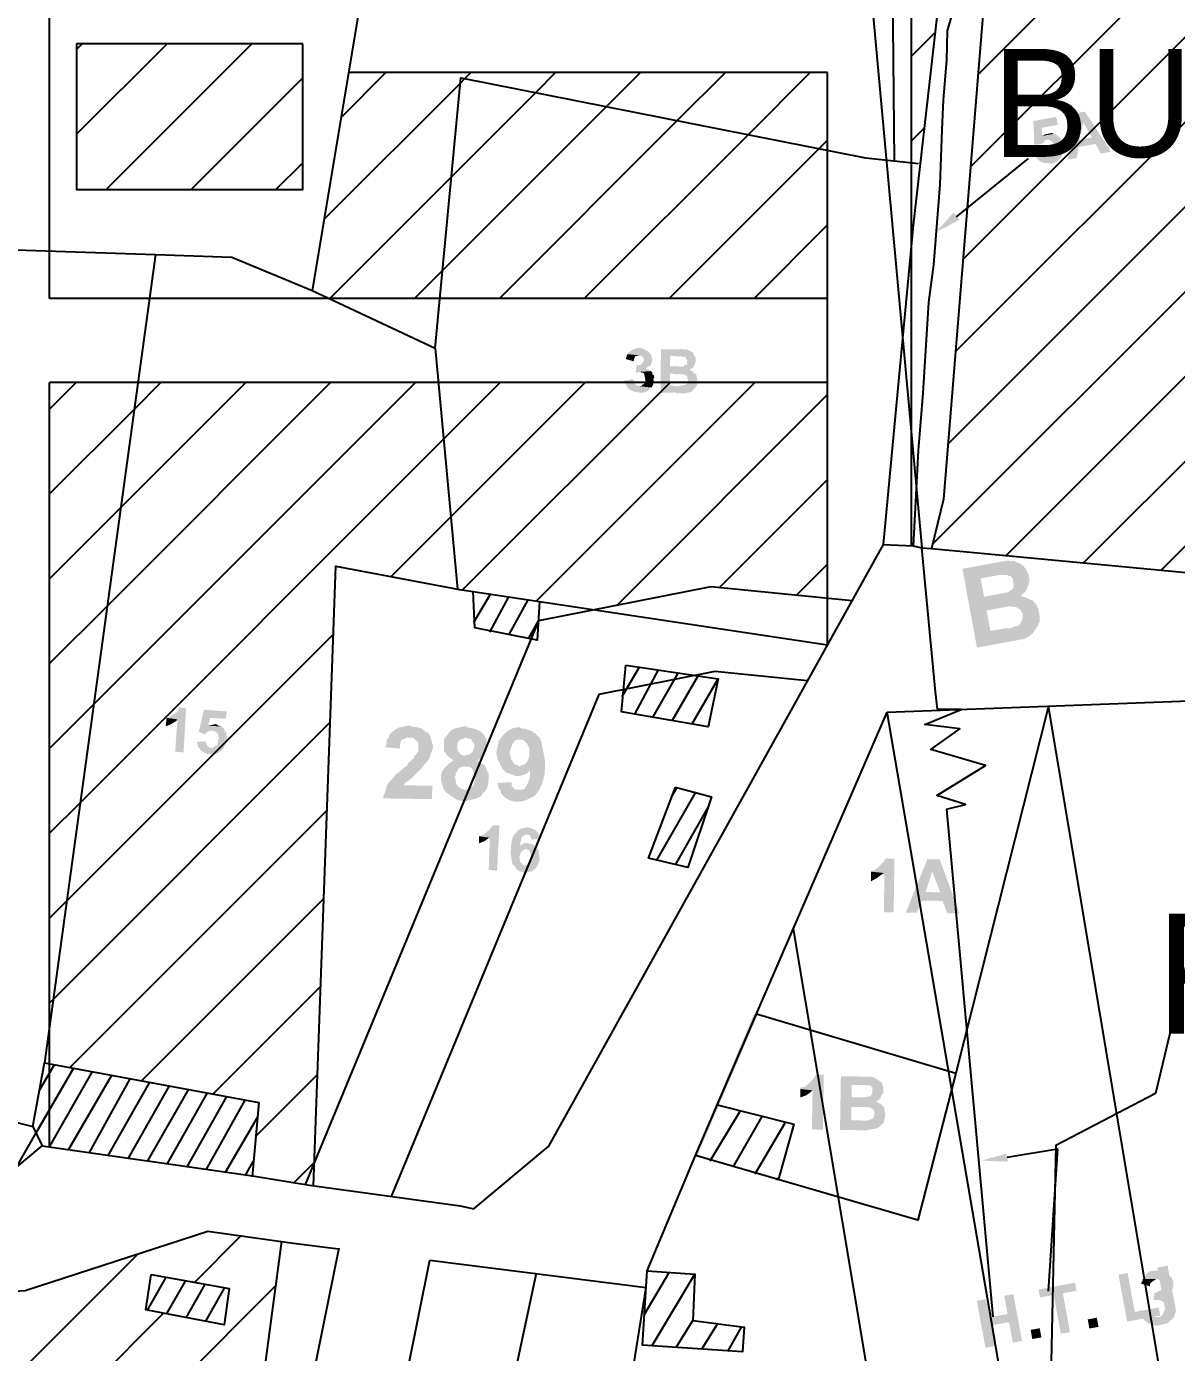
# Model space of a CAD drawing. Header units: metres. Extents: x 297 to 3998, y 336 to 1712.
# Drawn here: x 3337.9 to 3433.7, y 1241.3 to 1351.8 of the extents above; entities that cross this region are included whole.
import ezdxf

# ---------------------------------------------------------------- set-up
doc = ezdxf.new("R2010")
doc.units = ezdxf.units.M
doc.header["$MEASUREMENT"] = 0
doc.styles.get("Standard").update_dxf_attribs({"font": 'CENSCBK.TTF'})
pattern_1 = [(45, (-2513.5867, 677.9554), (-3.535534, 3.535534), [])]

msp = doc.modelspace()

# ---------------------------------------------------------------- hatches: boundary and pattern name
h = msp.add_hatch()
h.set_pattern_fill('ANSI31', color=2, scale=40, style=0)
h.set_pattern_definition(pattern_1)
h.paths.add_polyline_path([(3420.44, 1374.982), (3414.604, 1374.982), (3411.621, 1371.971), (3411.621, 1340.466), (3412.361, 1340.385), (3414.05, 1355.327)])
h = msp.add_hatch()
h.set_pattern_fill('ANSI31', color=2, scale=40, style=0)
h.set_pattern_definition(pattern_1)
h.paths.add_polyline_path([(3446.31, 1340.462), (3446.31, 1304.52), (3462.976, 1298.77), (3494.816, 1296.658), (3540.286, 1294.141), (3532.174, 1338.092), (3527.221, 1338.092), (3527.221, 1364.929), (3525.366, 1374.982), (3423.747, 1374.982), (3418.168, 1360.307), (3414.289, 1312.44), (3413.277, 1308.316), (3439.31, 1305.853), (3439.31, 1340.462)])
h = msp.add_hatch()
h.set_pattern_fill('ANSI31', color=2, scale=40, style=0)
h.set_pattern_definition([(45, (-2513.5867, 642.026), (-3.535534, 3.535534), [])])
h.paths.add_polyline_path([(3342.033, 1350.371), (3342.033, 1338.23), (3360.881, 1338.23), (3360.881, 1350.371)])
h = msp.add_hatch()
h.set_pattern_fill('ANSI31', color=2, scale=40, style=0)
h.set_pattern_definition(pattern_1)
h.paths.add_polyline_path([(3364.701, 1347.979), (3361.671, 1329.815), (3363.082, 1329.153), (3372.303, 1329.153), (3374.055, 1347.552), (3404.621, 1341.494), (3404.621, 1347.979)])
h = msp.add_hatch()
h.set_pattern_fill('ANSI31', color=2, scale=40, style=0)
h.set_pattern_definition(pattern_1)
h.paths.add_polyline_path([(3374.055, 1347.552), (3372.303, 1329.153), (3404.621, 1329.153), (3404.621, 1341.494)], flags=17)
at = {"linetype": 'Continuous'}
for points in [[(3423.678, 1344.293), (3421.774, 1343.942), (3421.839, 1341.985), (3422.428, 1341.995), (3422.506, 1342.108), (3422.601, 1342.125), (3422.679, 1342.238), (3422.756, 1342.351), (3422.852, 1342.368), (3423.899, 1342.561), (3423.881, 1342.656), (3423.656, 1342.812), (3423.543, 1342.889), (3422.496, 1342.696), (3422.468, 1343.38), (3423.801, 1343.626)], [(3426.059, 1344.731), (3425.392, 1344.608), (3424.631, 1340.727), (3425.392, 1340.868), (3425.52, 1341.777), (3426.948, 1342.04), (3425.605, 1342.383), (3425.931, 1343.822)], [(3426.059, 1344.731), (3425.931, 1343.822), (3426.652, 1342.576), (3425.605, 1342.383), (3426.948, 1342.04), (3427.392, 1341.236), (3428.248, 1341.394)], [(3422.954, 1342.879), (3422.764, 1342.844), (3422.496, 1342.696), (3423.543, 1342.889), (3423.448, 1342.872), (3423.335, 1342.95), (3423.24, 1342.932), (3423.145, 1342.914), (3423.05, 1342.897)], [(3423.899, 1342.561), (3422.852, 1342.368), (3423.042, 1342.403), (3423.155, 1342.326), (3423.268, 1342.248), (3423.363, 1342.266), (3423.38, 1342.17), (3423.398, 1342.075), (3423.511, 1341.998), (3423.563, 1341.712), (3423.521, 1341.409), (3423.538, 1341.314), (3423.461, 1341.201), (3423.383, 1341.088), (3423.4, 1340.993), (3423.21, 1340.958), (3423.115, 1340.94), (3424.162, 1341.133), (3424.24, 1341.246), (3424.282, 1341.549), (3424.23, 1341.835), (3424.159, 1342.216), (3424.012, 1342.484), (3423.994, 1342.579)], [(3422.533, 1341.424), (3421.885, 1341.206), (3421.902, 1341.11), (3422.05, 1340.842), (3422.293, 1340.592), (3422.614, 1340.454), (3423.012, 1340.429), (3423.315, 1340.386), (3423.679, 1340.552), (3423.929, 1340.795), (3424.18, 1341.038), (3424.162, 1341.133), (3423.115, 1340.94), (3422.681, 1341.156), (3422.569, 1341.233)], [(3415.611, 1335.718), (3413.639, 1334.666), (3415.108, 1336.315)], [(3388.941, 1324.996), (3388.923, 1325.091), (3388.37, 1324.891), (3388.197, 1324.761), (3388.024, 1324.63), (3387.946, 1324.518), (3388.951, 1324.407), (3389.159, 1324.347), (3389.307, 1324.079), (3389.324, 1323.984), (3389.247, 1323.871), (3389.169, 1323.758), (3389.091, 1323.646), (3388.996, 1323.628), (3388.806, 1323.593), (3388.71, 1323.576), (3388.625, 1322.969), (3389.006, 1323.039), (3389.881, 1323.102), (3389.655, 1323.257), (3389.56, 1323.24), (3389.447, 1323.317), (3389.62, 1323.448), (3389.888, 1323.596), (3389.948, 1323.804), (3390.008, 1324.012), (3389.973, 1324.202), (3389.956, 1324.297), (3389.938, 1324.392), (3389.678, 1324.738), (3389.244, 1324.954), (3389.131, 1325.031), (3389.036, 1325.014)], [(3387.946, 1324.518), (3387.869, 1324.405), (3387.886, 1324.31), (3387.808, 1324.197), (3387.826, 1324.102), (3388.45, 1323.921), (3388.51, 1324.129), (3388.492, 1324.224), (3388.588, 1324.242), (3388.57, 1324.337), (3388.665, 1324.355), (3388.761, 1324.372), (3388.951, 1324.407)], [(3392.301, 1324.926), (3390.725, 1324.931), (3390.707, 1321.286), (3391.98, 1321.323), (3392.093, 1321.246), (3392.188, 1321.263), (3392.283, 1321.281), (3392.587, 1321.238), (3392.682, 1321.256), (3392.777, 1321.273), (3392.872, 1321.291), (3393.253, 1321.361), (3393.504, 1321.604), (3393.659, 1321.829), (3391.477, 1321.92), (3391.492, 1322.907), (3392.098, 1322.822), (3393.674, 1322.817), (3393.561, 1322.894), (3393.448, 1322.972), (3393.318, 1323.145), (3393.223, 1323.127), (3393.11, 1323.205), (3393.283, 1323.335), (3393.378, 1323.353), (3393.456, 1323.466), (3391.482, 1323.495), (3391.514, 1324.387), (3391.912, 1324.362), (3393.601, 1324.28), (3393.584, 1324.375), (3393.488, 1324.357), (3393.453, 1324.548), (3393.436, 1324.643), (3393.115, 1324.781), (3393.002, 1324.859), (3392.89, 1324.936), (3392.794, 1324.919), (3392.699, 1324.901), (3392.604, 1324.884), (3392.491, 1324.961), (3392.396, 1324.944)], [(3393.601, 1324.28), (3391.912, 1324.362), (3392.12, 1324.302), (3392.216, 1324.32), (3392.406, 1324.355), (3392.519, 1324.277), (3392.614, 1324.295), (3392.709, 1324.312), (3392.822, 1324.235), (3392.839, 1324.139), (3392.857, 1324.044), (3392.952, 1324.062), (3392.892, 1323.854), (3392.91, 1323.759), (3392.927, 1323.663), (3392.832, 1323.646), (3392.737, 1323.628), (3392.659, 1323.516), (3392.469, 1323.48), (3392.373, 1323.463), (3392.278, 1323.445), (3392.166, 1323.523), (3391.975, 1323.488), (3391.482, 1323.495), (3393.456, 1323.466), (3393.594, 1323.786), (3393.636, 1324.089), (3393.619, 1324.185)], [(3389.881, 1323.102), (3389.006, 1323.039), (3389.119, 1322.962), (3389.214, 1322.979), (3389.327, 1322.902), (3389.362, 1322.711), (3389.38, 1322.616), (3389.397, 1322.521), (3389.432, 1322.33), (3389.45, 1322.235), (3389.294, 1322.01), (3389.199, 1321.992), (3389.121, 1321.879), (3388.931, 1321.844), (3389.936, 1321.734), (3390.013, 1321.847), (3390.091, 1321.96), (3390.074, 1322.055), (3390.151, 1322.167), (3390.134, 1322.263), (3390.116, 1322.358), (3390.099, 1322.453), (3390.176, 1322.566), (3390.141, 1322.756), (3390.028, 1322.834), (3390.011, 1322.929), (3389.993, 1323.024)], [(3393.674, 1322.817), (3392.098, 1322.822), (3392.193, 1322.839), (3392.288, 1322.857), (3392.592, 1322.814), (3392.687, 1322.832), (3392.912, 1322.676), (3392.947, 1322.486), (3392.982, 1322.295), (3392.922, 1322.087), (3392.749, 1321.957), (3392.273, 1321.869), (3392.083, 1321.834), (3391.477, 1321.92), (3393.659, 1321.829), (3393.737, 1321.942), (3393.719, 1322.037), (3393.814, 1322.055), (3393.797, 1322.15), (3393.779, 1322.245), (3393.744, 1322.436), (3393.727, 1322.531), (3393.709, 1322.626)], [(3388.427, 1322.441), (3387.666, 1322.3), (3387.831, 1321.937), (3387.979, 1321.669), (3388.204, 1321.513), (3388.525, 1321.376), (3388.828, 1321.333), (3389.132, 1321.291), (3389.417, 1321.343), (3389.685, 1321.491), (3389.763, 1321.604), (3389.841, 1321.716), (3389.936, 1321.734), (3388.931, 1321.844), (3388.723, 1321.904), (3388.61, 1321.982), (3388.48, 1322.155), (3388.445, 1322.345)], [(3418.519, 1307.116), (3415.853, 1306.625), (3417.064, 1300.056), (3419.349, 1300.477), (3419.729, 1300.547), (3420.205, 1300.634), (3420.586, 1300.705), (3420.967, 1300.775), (3421.33, 1300.94), (3421.676, 1301.201), (3421.909, 1301.539), (3422.142, 1301.877), (3422.202, 1302.085), (3418.186, 1301.444), (3417.87, 1303.157), (3418.918, 1303.35), (3421.774, 1303.877), (3421.756, 1303.972), (3421.548, 1304.032), (3421.115, 1304.247), (3420.907, 1304.308), (3420.699, 1304.368), (3420.872, 1304.498), (3420.949, 1304.611), (3421.122, 1304.741), (3421.2, 1304.854), (3417.66, 1304.3), (3417.379, 1305.823), (3418.141, 1305.964), (3421.17, 1306.62), (3421.057, 1306.698), (3420.927, 1306.871), (3420.701, 1307.026), (3420.588, 1307.104), (3420.381, 1307.164), (3420.268, 1307.241), (3420.06, 1307.302), (3419.869, 1307.266), (3419.661, 1307.327), (3419.471, 1307.291), (3419.376, 1307.274), (3418.709, 1307.151)], [(3421.17, 1306.62), (3418.141, 1305.964), (3418.522, 1306.034), (3418.712, 1306.069), (3418.998, 1306.121), (3419.491, 1306.114), (3419.699, 1306.054), (3419.907, 1305.994), (3420.037, 1305.821), (3420.09, 1305.535), (3420.125, 1305.345), (3420.082, 1305.042), (3420.005, 1304.929), (3419.659, 1304.668), (3419.183, 1304.581), (3418.802, 1304.51), (3417.66, 1304.3), (3421.2, 1304.854), (3421.26, 1305.062), (3421.398, 1305.382), (3421.44, 1305.686), (3421.388, 1305.971), (3421.335, 1306.257), (3421.205, 1306.43)], [(3421.774, 1303.877), (3418.918, 1303.35), (3419.108, 1303.385), (3419.489, 1303.456), (3419.774, 1303.508), (3420.078, 1303.466), (3420.381, 1303.423), (3420.719, 1303.19), (3420.884, 1302.827), (3420.859, 1302.428), (3420.644, 1301.995), (3420.471, 1301.865), (3420.185, 1301.812), (3419.822, 1301.647), (3419.424, 1301.672), (3418.186, 1301.444), (3422.202, 1302.085), (3422.28, 1302.198), (3422.305, 1302.596), (3422.235, 1302.977), (3422.182, 1303.263), (3422.017, 1303.626), (3421.886, 1303.799)], [(3349.529, 1294.207), (3349.461, 1293.505), (3349.556, 1293.523), (3349.92, 1293.688), (3350.361, 1293.966), (3350.438, 1294.079)], [(3351.155, 1294.999), (3350.549, 1295.084), (3350.566, 1294.989), (3350.428, 1294.668), (3350.238, 1294.633), (3350.255, 1294.538), (3350.16, 1294.52), (3349.892, 1294.372), (3349.719, 1294.242), (3349.624, 1294.224), (3349.529, 1294.207), (3350.438, 1294.079), (3350.246, 1291.386), (3350.947, 1291.318)], [(3354.55, 1294.738), (3352.653, 1294.881), (3352.207, 1293.027), (3352.736, 1292.829), (3352.814, 1292.942), (3352.986, 1293.072), (3353.082, 1293.09), (3353.367, 1293.142), (3354.354, 1293.127), (3354.337, 1293.222), (3354.319, 1293.318), (3354.207, 1293.395), (3354.094, 1293.473), (3352.994, 1293.566), (3353.174, 1294.189), (3354.465, 1294.132)], [(3353.47, 1293.653), (3353.089, 1293.583), (3352.994, 1293.566), (3354.094, 1293.473), (3353.886, 1293.533), (3353.773, 1293.611), (3353.66, 1293.688)], [(3354.354, 1293.127), (3353.367, 1293.142), (3353.48, 1293.065), (3353.575, 1293.082), (3353.688, 1293.004), (3353.706, 1292.909), (3353.801, 1292.927), (3353.818, 1292.832), (3353.836, 1292.736), (3353.871, 1292.546), (3353.888, 1292.451), (3353.811, 1292.338), (3353.786, 1291.94), (3353.423, 1291.774), (3353.345, 1291.661), (3353.232, 1291.739), (3354.332, 1291.647), (3354.314, 1291.742), (3354.452, 1292.062), (3354.608, 1292.288), (3354.555, 1292.574), (3354.485, 1292.954), (3354.467, 1293.05)], [(3369.821, 1293.561), (3369.719, 1293.563), (3369.209, 1293.469), (3368.801, 1293.374), (3368.389, 1293.076), (3368.079, 1292.776), (3368.076, 1292.572), (3369.805, 1292.544), (3369.906, 1292.542), (3370.11, 1292.539), (3370.31, 1292.332), (3370.51, 1292.125), (3370.507, 1291.922), (3370.502, 1291.617), (3370.5, 1291.515), (3370.498, 1291.414), (3370.29, 1291.112), (3370.186, 1291.012), (3370.185, 1290.91), (3369.978, 1290.71), (3369.771, 1290.51), (3369.668, 1290.41), (3369.563, 1290.208), (3369.255, 1290.01), (3368.944, 1289.71), (3368.636, 1289.511), (3368.428, 1289.209), (3368.118, 1288.909), (3367.909, 1288.607), (3367.801, 1288.202), (3367.694, 1287.899), (3367.589, 1287.697), (3367.586, 1287.494), (3371.654, 1287.427), (3371.672, 1288.546), (3369.333, 1288.584), (3369.335, 1288.686), (3369.541, 1288.886), (3369.85, 1289.084), (3370.057, 1289.284), (3370.263, 1289.485), (3370.573, 1289.785), (3370.78, 1289.985), (3370.988, 1290.287), (3371.195, 1290.487), (3371.404, 1290.788), (3371.51, 1291.092), (3371.617, 1291.395), (3371.724, 1291.699), (3371.727, 1291.902), (3371.63, 1292.209), (3371.535, 1292.617), (3371.337, 1292.926), (3371.237, 1293.029), (3371.135, 1293.031), (3370.733, 1293.343), (3370.226, 1293.453), (3370.023, 1293.456)], [(3374.5, 1293.485), (3374.296, 1293.488), (3373.888, 1293.393), (3373.479, 1293.298), (3373.171, 1293.099), (3372.859, 1292.698), (3372.756, 1292.597), (3374.485, 1292.569), (3374.686, 1292.464), (3374.89, 1292.461), (3374.988, 1292.256), (3375.088, 1292.152), (3375.187, 1291.947), (3375.183, 1291.744), (3375.078, 1291.542), (3375.077, 1291.441), (3374.973, 1291.34), (3374.87, 1291.24), (3374.766, 1291.14), (3374.563, 1291.144), (3374.46, 1291.044), (3372.934, 1291.069), (3373.034, 1290.965), (3373.134, 1290.862), (3373.336, 1290.757), (3373.436, 1290.653), (3373.024, 1290.355), (3372.714, 1290.055), (3372.506, 1289.753), (3372.397, 1289.348), (3372.392, 1289.043), (3372.489, 1288.736), (3372.584, 1288.328), (3372.783, 1288.019), (3373.084, 1287.811), (3373.386, 1287.602), (3373.688, 1287.394), (3374.093, 1287.286), (3374.5, 1287.279), (3374.908, 1287.374), (3375.317, 1287.469), (3375.727, 1287.666), (3375.83, 1287.766), (3375.832, 1287.868), (3376.039, 1288.068), (3376.142, 1288.168), (3374.413, 1288.196), (3374.11, 1288.303), (3373.908, 1288.408), (3373.708, 1288.614), (3373.611, 1288.921), (3373.614, 1289.125), (3373.514, 1289.228), (3373.619, 1289.43), (3373.623, 1289.633), (3373.726, 1289.733), (3373.831, 1289.935), (3373.935, 1290.035), (3374.14, 1290.133), (3374.241, 1290.132), (3374.445, 1290.128), (3376.074, 1290.203), (3375.974, 1290.307), (3375.772, 1290.412), (3375.672, 1290.515), (3375.57, 1290.517), (3375.368, 1290.622), (3375.573, 1290.72), (3375.884, 1291.02), (3376.195, 1291.422), (3376.202, 1291.829), (3376.21, 1292.338), (3376.013, 1292.748), (3375.713, 1293.058), (3375.31, 1293.268), (3374.803, 1293.378), (3374.701, 1293.38)], [(3378.974, 1293.412), (3378.669, 1293.416), (3378.363, 1293.32), (3377.952, 1293.123), (3377.539, 1292.723), (3377.227, 1292.321), (3377.117, 1291.814), (3377.007, 1291.307), (3377.101, 1290.797), (3377.297, 1290.387), (3377.396, 1290.182), (3378.921, 1290.157), (3378.821, 1290.26), (3378.618, 1290.264), (3378.418, 1290.47), (3378.319, 1290.675), (3378.219, 1290.779), (3378.223, 1290.982), (3378.124, 1291.187), (3378.128, 1291.391), (3378.234, 1291.694), (3378.341, 1291.998), (3378.549, 1292.299), (3378.754, 1292.398), (3378.958, 1292.394), (3380.688, 1292.468), (3380.588, 1292.571), (3380.288, 1292.881), (3379.987, 1293.09), (3379.683, 1293.196), (3379.38, 1293.303), (3379.176, 1293.306)], [(3352.746, 1292.24), (3352.062, 1292.213), (3352.132, 1291.832), (3352.393, 1291.486), (3352.618, 1291.331), (3352.939, 1291.193), (3353.337, 1291.168), (3353.718, 1291.238), (3353.986, 1291.386), (3354.237, 1291.629), (3354.332, 1291.647), (3353.232, 1291.739), (3353.137, 1291.722), (3352.911, 1291.877), (3352.894, 1291.972), (3352.876, 1292.067), (3352.764, 1292.145)], [(3368.076, 1292.572), (3367.869, 1292.372), (3367.866, 1292.169), (3367.862, 1291.965), (3367.757, 1291.763), (3368.976, 1291.642), (3368.979, 1291.845), (3368.983, 1292.049), (3369.089, 1292.352), (3369.294, 1292.451), (3369.601, 1292.547), (3369.805, 1292.544)], [(3372.756, 1292.597), (3372.651, 1292.396), (3372.649, 1292.294), (3372.646, 1292.091), (3372.642, 1291.887), (3372.639, 1291.684), (3372.636, 1291.48), (3372.736, 1291.377), (3372.834, 1291.172), (3372.934, 1291.069), (3374.46, 1291.044), (3374.358, 1291.045), (3374.055, 1291.152), (3373.854, 1291.359), (3373.756, 1291.564), (3373.759, 1291.767), (3373.764, 1292.072), (3373.869, 1292.274), (3373.973, 1292.374), (3374.279, 1292.471), (3374.485, 1292.569)], [(3380.688, 1292.468), (3378.958, 1292.394), (3379.161, 1292.391), (3379.363, 1292.286), (3379.563, 1292.079), (3379.661, 1291.874), (3379.76, 1291.669), (3379.757, 1291.466), (3379.753, 1291.262), (3379.748, 1290.957), (3379.642, 1290.654), (3379.433, 1290.352), (3379.126, 1290.255), (3378.921, 1290.157), (3377.396, 1290.182), (3377.496, 1290.079), (3377.494, 1289.977), (3379.832, 1289.837), (3379.83, 1289.735), (3379.822, 1289.227), (3379.61, 1288.722), (3379.4, 1288.318), (3379.195, 1288.22), (3378.89, 1288.225), (3377.363, 1288.148), (3377.361, 1288.046), (3377.459, 1287.841), (3377.759, 1287.531), (3378.163, 1287.321), (3378.568, 1287.213), (3378.975, 1287.206), (3379.383, 1287.301), (3379.793, 1287.498), (3380.204, 1287.695), (3380.515, 1288.096), (3380.619, 1288.196), (3380.62, 1288.298), (3380.83, 1288.702), (3380.939, 1289.107), (3381.049, 1289.614), (3381.057, 1290.122), (3381.065, 1290.631), (3380.972, 1291.141), (3380.879, 1291.651), (3380.784, 1292.059), (3380.785, 1292.161), (3380.687, 1292.366)], [(3376.074, 1290.203), (3374.445, 1290.128), (3374.75, 1290.123), (3374.952, 1290.018), (3375.148, 1289.608), (3375.242, 1289.098), (3375.132, 1288.591), (3375.028, 1288.491), (3374.823, 1288.393), (3374.72, 1288.293), (3374.413, 1288.196), (3376.142, 1288.168), (3376.247, 1288.37), (3376.355, 1288.775), (3376.362, 1289.181), (3376.369, 1289.588), (3376.17, 1289.897), (3376.172, 1289.998)], [(3377.494, 1289.977), (3377.594, 1289.873), (3377.794, 1289.667), (3378.098, 1289.56), (3378.401, 1289.453), (3378.603, 1289.348), (3378.908, 1289.343), (3379.215, 1289.44), (3379.522, 1289.537), (3379.728, 1289.737), (3379.832, 1289.837)], [(3378.29, 1288.845), (3377.067, 1288.763), (3377.167, 1288.66), (3377.164, 1288.456), (3377.263, 1288.251), (3377.363, 1288.148), (3378.89, 1288.225), (3378.686, 1288.228), (3378.585, 1288.23), (3378.485, 1288.333), (3378.385, 1288.436), (3378.285, 1288.54), (3378.286, 1288.641)], [(3377.267, 1285.241), (3376.679, 1285.231), (3376.446, 1284.893), (3376.368, 1284.78), (3376.273, 1284.763), (3376.195, 1284.65), (3376.022, 1284.52), (3375.754, 1284.372), (3375.659, 1284.354), (3375.564, 1284.337), (3376.473, 1284.209), (3376.376, 1281.533), (3377.077, 1281.465)], [(3375.564, 1284.337), (3375.574, 1283.748), (3376.032, 1283.931), (3376.378, 1284.191), (3376.473, 1284.209)], [(3378.568, 1284.595), (3378.585, 1284.5), (3378.49, 1284.482), (3378.352, 1284.161), (3378.292, 1283.953), (3378.25, 1283.65), (3378.225, 1283.252), (3378.182, 1282.949), (3378.235, 1282.663), (3378.287, 1282.377), (3378.34, 1282.092), (3378.357, 1281.997), (3378.47, 1281.919), (3378.731, 1281.573), (3378.956, 1281.418), (3379.164, 1281.358), (3379.372, 1281.298), (3379.467, 1281.315), (3379.563, 1281.333), (3379.943, 1281.403), (3380.039, 1281.42), (3380.116, 1281.533), (3380.289, 1281.664), (3380.445, 1281.889), (3379.457, 1281.904), (3379.362, 1281.886), (3379.249, 1281.964), (3379.137, 1282.042), (3379.119, 1282.137), (3379.024, 1282.119), (3379.006, 1282.215), (3378.989, 1282.31), (3378.954, 1282.5), (3378.936, 1282.595), (3379.056, 1283.011), (3379.229, 1283.142), (3379.402, 1283.272), (3379.497, 1283.29), (3380.485, 1283.275), (3380.389, 1283.257), (3380.372, 1283.352), (3378.969, 1283.487), (3378.951, 1283.583), (3379.029, 1283.695), (3378.994, 1283.886), (3379.089, 1283.903), (3379.071, 1283.999), (3379.054, 1284.094), (3379.132, 1284.207), (3379.114, 1284.302), (3379.209, 1284.319), (3379.382, 1284.45), (3379.573, 1284.485)], [(3379.658, 1285.091), (3379.372, 1285.038), (3379.086, 1284.986), (3378.818, 1284.838), (3378.663, 1284.612), (3378.568, 1284.595), (3379.573, 1284.485), (3379.78, 1284.425), (3379.928, 1284.156), (3379.946, 1284.061), (3380.63, 1284.089), (3380.612, 1284.184), (3380.56, 1284.47), (3380.412, 1284.738), (3380.186, 1284.893), (3379.866, 1285.031), (3379.77, 1285.013)], [(3379.618, 1283.705), (3379.6, 1283.801), (3379.314, 1283.748), (3379.046, 1283.6), (3378.969, 1283.487), (3380.372, 1283.352), (3380.354, 1283.447), (3380.129, 1283.603), (3379.808, 1283.741), (3379.713, 1283.723)], [(3380.485, 1283.275), (3379.497, 1283.29), (3379.61, 1283.212), (3379.705, 1283.229), (3379.853, 1282.961), (3379.906, 1282.676), (3379.941, 1282.485), (3379.898, 1282.182), (3379.648, 1281.939), (3379.457, 1281.904), (3380.445, 1281.889), (3380.582, 1282.21), (3380.625, 1282.513), (3380.572, 1282.799), (3380.52, 1283.084), (3380.502, 1283.179)], [(3410.193, 1282.473), (3409.481, 1282.485), (3409.273, 1282.183), (3408.963, 1281.883), (3408.652, 1281.583), (3408.242, 1281.386), (3409.359, 1281.266), (3409.306, 1278.012), (3410.12, 1277.998)], [(3413.956, 1282.412), (3412.939, 1282.429), (3411.137, 1277.982), (3412.052, 1277.967), (3412.476, 1278.977), (3414.205, 1278.949), (3412.792, 1279.684), (3413.329, 1281.405)], [(3413.956, 1282.412), (3413.329, 1281.405), (3414.013, 1279.664), (3412.792, 1279.684), (3414.205, 1278.949), (3414.595, 1277.925), (3415.612, 1277.909)], [(3408.242, 1281.386), (3408.229, 1280.573), (3408.743, 1280.869), (3409.154, 1281.168), (3409.359, 1281.266)], [(3393.512, 1257.72), (3393.714, 1257.615), (3398.486, 1269.541)], [(3393.714, 1257.615), (3398.486, 1269.541), (3398.79, 1269.435)], [(3404.304, 1264.461), (3403.592, 1264.473), (3403.59, 1264.371), (3403.382, 1264.07), (3403.072, 1263.769), (3402.762, 1263.469), (3402.353, 1263.374), (3402.351, 1263.273), (3403.367, 1263.154), (3403.314, 1259.9), (3404.229, 1259.885)], [(3407.557, 1264.307), (3405.726, 1264.337), (3405.653, 1259.862), (3407.178, 1259.837), (3407.483, 1259.832), (3407.789, 1259.827), (3408.299, 1259.92), (3408.809, 1260.014), (3409.016, 1260.214), (3409.222, 1260.414), (3409.326, 1260.514), (3406.581, 1260.66), (3406.6, 1261.779), (3407.312, 1261.767), (3409.246, 1261.838), (3409.146, 1261.941), (3409.046, 1262.044), (3408.944, 1262.046), (3408.844, 1262.149), (3408.742, 1262.151), (3408.642, 1262.254), (3408.744, 1262.253), (3408.847, 1262.353), (3408.951, 1262.453), (3409.054, 1262.553), (3406.613, 1262.593), (3406.63, 1263.61), (3407.138, 1263.601), (3409.172, 1263.568), (3409.176, 1263.772), (3408.874, 1263.98), (3408.572, 1264.188), (3408.268, 1264.295), (3407.862, 1264.302), (3407.76, 1264.303)], [(3402.351, 1263.273), (3402.34, 1262.561), (3402.852, 1262.756), (3403.263, 1263.054), (3403.367, 1263.154)], [(3409.172, 1263.568), (3407.138, 1263.601), (3407.443, 1263.596), (3407.952, 1263.588), (3408.155, 1263.585), (3408.255, 1263.481), (3408.355, 1263.378), (3408.352, 1263.175), (3408.349, 1262.971), (3408.347, 1262.869), (3408.244, 1262.769), (3408.242, 1262.668), (3408.14, 1262.669), (3407.63, 1262.576), (3407.223, 1262.583), (3406.613, 1262.593), (3409.054, 1262.553), (3409.056, 1262.654), (3409.264, 1262.956), (3409.271, 1263.363), (3409.272, 1263.465)], [(3409.246, 1261.838), (3407.312, 1261.767), (3407.617, 1261.762), (3407.922, 1261.757), (3408.125, 1261.754), (3408.427, 1261.546), (3408.525, 1261.341), (3408.524, 1261.239), (3408.522, 1261.137), (3408.415, 1260.834), (3408.21, 1260.735), (3407.904, 1260.639), (3407.598, 1260.644), (3406.581, 1260.66), (3409.326, 1260.514), (3409.327, 1260.615), (3409.437, 1261.122), (3409.344, 1261.632), (3409.346, 1261.734)], [(3419.641, 1257.217), (3417.459, 1257.307), (3419.519, 1257.884)], [(3429.621, 1247.932), (3428.86, 1247.792), (3429.579, 1243.888), (3432.34, 1244.397), (3432.217, 1245.064), (3430.218, 1244.695)], [(3432.115, 1248.137), (3432.013, 1248.139), (3431.708, 1248.144), (3431.401, 1248.047), (3431.194, 1247.847), (3430.986, 1247.546), (3430.883, 1247.445), (3432.103, 1247.426), (3432.407, 1247.319), (3432.607, 1247.112), (3432.603, 1246.909), (3432.602, 1246.807), (3432.393, 1246.505), (3432.188, 1246.407), (3431.983, 1246.308), (3431.882, 1246.31), (3431.77, 1245.702), (3431.872, 1245.7), (3431.973, 1245.698), (3432.177, 1245.695), (3433.297, 1245.778), (3433.195, 1245.78), (3433.095, 1245.883), (3432.995, 1245.987), (3432.794, 1246.092), (3432.895, 1246.09), (3432.999, 1246.19), (3433.205, 1246.39), (3433.414, 1246.692), (3433.417, 1246.895), (3433.422, 1247.201), (3433.325, 1247.507), (3433.225, 1247.611), (3433.125, 1247.714), (3433.025, 1247.817), (3432.723, 1248.026), (3432.42, 1248.133), (3432.318, 1248.134)], [(3432.816, 1244.485), (3433.673, 1244.643), (3432.953, 1248.546), (3432.097, 1248.388)], [(3425.242, 1247.125), (3422.195, 1246.564), (3422.318, 1245.898), (3423.46, 1246.108), (3424.057, 1242.871), (3424.818, 1243.011), (3424.222, 1246.248), (3425.364, 1246.459)], [(3430.883, 1247.445), (3430.881, 1247.344), (3430.776, 1247.142), (3430.774, 1247.04), (3431.483, 1246.825), (3431.486, 1247.029), (3431.693, 1247.229), (3432.001, 1247.427), (3432.103, 1247.426)], [(3417.816, 1245.757), (3417.054, 1245.617), (3417.773, 1241.713), (3418.535, 1241.853), (3418.219, 1243.567), (3419.742, 1243.848), (3418.096, 1244.234)], [(3420.1, 1246.178), (3419.339, 1246.038), (3419.62, 1244.514), (3418.096, 1244.234), (3419.742, 1243.848), (3420.058, 1242.134), (3420.82, 1242.275)], [(3433.297, 1245.778), (3432.177, 1245.695), (3432.278, 1245.693), (3432.682, 1245.483), (3432.775, 1244.973), (3432.565, 1244.57), (3432.46, 1244.368), (3432.255, 1244.269), (3432.153, 1244.271), (3433.372, 1244.149), (3433.476, 1244.25), (3433.582, 1244.553), (3433.589, 1244.96), (3433.594, 1245.265), (3433.497, 1245.572), (3433.397, 1245.675)], [(3431.451, 1244.893), (3430.636, 1244.805), (3430.73, 1244.294), (3431.03, 1243.984), (3431.331, 1243.776), (3431.735, 1243.566), (3432.142, 1243.559), (3432.55, 1243.654), (3432.959, 1243.749), (3433.269, 1244.049), (3433.372, 1244.149), (3432.153, 1244.271), (3431.95, 1244.274), (3431.848, 1244.276), (3431.748, 1244.379), (3431.648, 1244.483), (3431.548, 1244.586), (3431.55, 1244.688), (3431.45, 1244.791)], [(3421.677, 1242.432), (3422.438, 1242.573), (3422.298, 1243.334), (3421.536, 1243.194)], [(3426.437, 1243.31), (3427.199, 1243.45), (3427.058, 1244.212), (3426.297, 1244.071)]]:
    msp.add_hatch(color=0, dxfattribs=at).paths.add_polyline_path(points)
h = msp.add_hatch()
h.set_pattern_fill('ANSI31', color=2, scale=40, style=0)
h.set_pattern_definition(pattern_1)
h.paths.add_polyline_path([(3363.639, 1306.848), (3373.766, 1304.939), (3372.173, 1322.153), (3347.151, 1322.153), (3339.777, 1268.421), (3339.777, 1265.386), (3357.207, 1262.152), (3356.685, 1256.048), (3361.093, 1255.309), (3361.837, 1257.107)])
h = msp.add_hatch()
h.set_pattern_fill('ANSI31', color=2, scale=40, style=0)
h.set_pattern_definition(pattern_1)
h.paths.add_polyline_path([(3339.777, 1268.421), (3347.151, 1322.153), (3339.777, 1322.153)], flags=17)
h = msp.add_hatch()
h.set_pattern_fill('ANSI31', color=2, scale=40, style=0)
h.set_pattern_definition(pattern_1)
h.paths.add_polyline_path([(3372.173, 1322.153), (3373.766, 1304.939), (3385.219, 1303.212), (3394.895, 1305.133), (3404.621, 1304.158), (3404.621, 1322.153)])
h = msp.add_hatch()
h.set_pattern_fill('ANSI31', color=2, scale=40, style=0)
h.set_pattern_definition(pattern_1)
h.paths.add_polyline_path([(3355.991, 1227.081), (3359.135, 1250.563), (3352.957, 1251.428), (3337.758, 1246.483), (3330.056, 1246.026), (3327.291, 1228.978), (3333.4, 1227.347), (3331.31, 1217.315), (3343.114, 1213.092), (3349.343, 1211.877)])
h.paths.add_polyline_path([(3347.793, 1244.864), (3348.236, 1247.8), (3354.75, 1246.638), (3354.324, 1243.607)], flags=16)

# ---------------------------------------------------------------- linework, layer by layer
at = {"color": 2}
for p, q in [((3339.777, 1329.153), (3339.777, 1428.005)), ((3404.621, 1347.979), (3364.701, 1347.979)), ((3404.621, 1329.153), (3339.777, 1329.153)), ((3404.621, 1322.153), (3339.777, 1322.153)), ((3339.777, 1258.448), (3339.777, 1322.153)), ((3409.579, 1294.691), (3439.811, 1295.825)), ((3398.69, 1269.538), (3409.579, 1294.691)), ((3389.591, 1248.12), (3393.614, 1257.718))]:
    msp.add_line(p, q, dxfattribs=at)
at = {"color": 0}
msp.add_line((3386.418, 1227.568), (3389.5, 1246.725), dxfattribs=at)
at = {"color": 7, "linetype": 'ByBlock'}
for points in [[(3332.336, 1252.847), (3339.171, 1258.533), (3356.685, 1256.048), (3361.432, 1255.252), (3373.999, 1253.524), (3375.149, 1253.284), (3381.393, 1258.506), (3409.276, 1308.661), (3410.197, 1318.441), (3411.782, 1335.262), (3414.05, 1355.327), (3421.86, 1379.351), (3424.836, 1388.814), (3423.751, 1398.567), (3393.004, 1407.76), (3377.995, 1416.989), (3354.998, 1424.572), (3333.075, 1429.516)], [(3313.695, 1333.747), (3332.77, 1333.356), (3348.615, 1332.824), (3354.975, 1332.61), (3361.671, 1329.815), (3371.909, 1325.008), (3373.766, 1304.939), (3404.621, 1300.288)], [(3214.652, 1241.024), (3254.121, 1237.152), (3259.369, 1236.533), (3263.599, 1242.344), (3288.593, 1243.997), (3330.056, 1246.026), (3337.758, 1246.483), (3352.957, 1251.428), (3359.888, 1250.457), (3363.87, 1249.955)], [(3371.465, 1248.998), (3389.5, 1246.725)]]:
    msp.add_lwpolyline(points, dxfattribs=at)
at = {"color": 0, "linetype": 'Continuous'}
for points in [[(3401.974, 1423.081), (3412.481, 1308.366)], [(3377.995, 1416.989), (3374.58, 1407.205), (3361.671, 1329.815)], [(3427.967, 1412.908), (3435.473, 1405.825), (3418.168, 1360.307), (3414.289, 1312.44), (3413.277, 1308.316)], [(3409.565, 1402.724), (3410.179, 1340.624), (3412.188, 1340.403)], [(3415.66, 1355.218), (3414.578, 1351.475), (3414.541, 1349.007), (3414.263, 1345.708), (3414.13, 1343.222), (3413.985, 1338.667), (3413.447, 1331.973), (3413.038, 1328.846), (3412.563, 1321.277), (3412.167, 1316.479), (3411.762, 1308.529)], [(3371.909, 1325.008), (3374.055, 1347.552), (3407.771, 1340.869)], [(3407.771, 1340.869), (3410.179, 1340.624)], [(3415.368, 1335.969), (3421.366, 1340.815)], [(3348.615, 1332.824), (3339.371, 1265.461)], [(3409.276, 1308.661), (3411.762, 1308.529)], [(3411.762, 1308.529), (3412.481, 1308.366), (3413.277, 1308.316)], [(3413.777, 1294.922), (3413.609, 1296.367), (3412.481, 1308.366)], [(3413.277, 1308.316), (3443.634, 1305.444), (3462.976, 1298.77), (3494.816, 1296.658)], [(3361.768, 1255.206), (3363.639, 1306.848), (3373.939, 1304.906)], [(3380.603, 1303.908), (3380.426, 1300.688), (3375.22, 1301.697), (3375.092, 1304.739)], [(3375.132, 1302.173), (3376.515, 1304.525)], [(3376.467, 1301.336), (3378.059, 1304.292)], [(3378.078, 1301.141), (3379.663, 1304.05)], [(3379.707, 1300.85), (3380.526, 1302.281)], [(3387.8, 1298.601), (3395.492, 1297.459), (3394.652, 1293.465), (3387.437, 1294.695), (3387.8, 1298.601)], [(3387.494, 1295.985), (3388.917, 1298.413)], [(3388.554, 1294.507), (3390.528, 1298.218)], [(3390.07, 1294.294), (3392.157, 1297.927)], [(3391.699, 1294.004), (3393.863, 1297.749)], [(3393.327, 1293.713), (3395.492, 1297.459)], [(3423.015, 1295.184), (3415.293, 1264.587)], [(3439.811, 1295.825), (3431.949, 1262.891), (3423.638, 1258.551), (3422.825, 1221.229), (3417.541, 1202.902), (3417.531, 1202.292)], [(3453.05, 1115.953), (3423.015, 1295.184)], [(3429.962, 1178.589), (3428.35, 1179.531), (3431.337, 1181.822), (3427.688, 1182.594), (3431.184, 1184.876), (3427.244, 1186.568), (3429.926, 1188.864), (3426.485, 1189.938), (3429.674, 1192.124), (3425.825, 1193.102), (3428.3, 1195.198), (3426.483, 1196.042), (3409.579, 1294.691)], [(3414.524, 1286.594), (3416.125, 1286.987), (3413.724, 1287.726), (3417.788, 1290.247), (3413.213, 1291.569), (3415.651, 1293.298), (3412.732, 1293.646), (3415.751, 1294.892), (3413.777, 1294.922)], [(3391.937, 1288.436), (3394.943, 1287.612), (3392.974, 1281.737), (3389.682, 1282.508), (3391.937, 1288.436)], [(3390.401, 1282.346), (3393.6, 1287.955)], [(3391.601, 1287.587), (3392.05, 1288.359)], [(3391.952, 1281.942), (3394.703, 1286.78)], [(3414.524, 1286.594), (3418.382, 1244.286)], [(3401.755, 1276.609), (3421.961, 1155.83)], [(3393.614, 1257.718), (3398.69, 1269.538)], [(3398.69, 1269.538), (3415.293, 1264.587)], [(3338.379, 1260.159), (3339.371, 1265.461), (3357.207, 1262.152), (3356.676, 1255.951)], [(3337.036, 1256.762), (3338.674, 1259.623), (3341.814, 1265.025)], [(3338.917, 1263.113), (3340.185, 1265.316)], [(3339.777, 1258.448), (3343.347, 1264.717)], [(3341.388, 1258.253), (3344.975, 1264.427)], [(3415.293, 1264.587), (3412.142, 1252.329), (3393.614, 1257.718)], [(3343.112, 1257.98), (3346.509, 1264.118)], [(3344.645, 1257.672), (3348.137, 1263.828)], [(3346.351, 1257.494), (3349.766, 1263.537)], [(3347.962, 1257.299), (3351.395, 1263.247)], [(3349.591, 1257.008), (3352.928, 1262.939)], [(3351.219, 1256.718), (3354.556, 1262.648)], [(3352.831, 1256.522), (3356.09, 1262.34)], [(3330.447, 1252.988), (3332.193, 1261.677), (3338.379, 1260.159), (3339.171, 1258.533)], [(3354.442, 1256.327), (3357.132, 1260.957)], [(3394.827, 1257.292), (3397.336, 1261.422)], [(3395.412, 1261.962), (3401.795, 1260.331), (3400.498, 1255.673)], [(3396.752, 1256.752), (3399.16, 1260.985)], [(3398.574, 1256.213), (3401.084, 1260.445)], [(3419.571, 1257.598), (3423.778, 1258.275), (3423.009, 1246.419)], [(3356.07, 1256.036), (3356.734, 1257.241)], [(3400.396, 1255.675), (3400.501, 1255.876)], [(3349.343, 1211.877), (3355.991, 1227.081), (3359.14, 1250.597)], [(3348.236, 1247.8), (3354.75, 1246.638), (3354.324, 1243.607), (3347.793, 1244.864), (3348.236, 1247.8)], [(3378.057, 1237.151), (3380.326, 1247.807)], [(3389.591, 1248.12), (3393.554, 1247.851), (3393.39, 1243.988), (3397.653, 1243.41), (3397.518, 1241.378), (3389.185, 1241.921), (3389.591, 1248.12)], [(3389.328, 1244.462), (3391.42, 1247.988)], [(3389.998, 1241.907), (3393.554, 1247.851)], [(3347.905, 1244.786), (3349.466, 1247.535)], [(3349.534, 1244.496), (3351.095, 1247.244)], [(3351.162, 1244.205), (3352.723, 1246.954)], [(3352.791, 1243.915), (3354.352, 1246.663)], [(3354.324, 1243.607), (3354.324, 1243.607)], [(3392.031, 1241.772), (3393.39, 1243.988)], [(3394.165, 1241.636), (3395.419, 1243.65)], [(3396.297, 1241.398), (3397.449, 1243.413)]]:
    msp.add_lwpolyline(points, dxfattribs=at)
at = {"color": 2}
for points in [[(3411.621, 1308.536), (3411.621, 1371.971), (3414.604, 1374.982), (3527.221, 1374.982)], [(3404.621, 1300.288), (3404.621, 1347.979)], [(3406.659, 1303.954), (3394.895, 1305.133), (3380.526, 1302.281), (3361.093, 1255.309)], [(3402.954, 1297.29), (3395.235, 1298.064), (3385.563, 1296.144), (3368.257, 1254.314)], [(3363.877, 1249.993), (3353.47, 1198.561), (3344.909, 1149.929)], [(3361.067, 1197.401), (3371.465, 1248.998)]]:
    msp.add_lwpolyline(points, dxfattribs=at)
msp.add_lwpolyline([(3360.881, 1350.371), (3342.033, 1350.371), (3342.033, 1338.23), (3360.881, 1338.23)], close=True, dxfattribs=at)
at = {"color": 1, "linetype": 'ByBlock'}
msp.add_circle((3312.782, 1009.358), 500, dxfattribs=at)

# ---------------------------------------------------------------- texts
at = {"color": 4, "linetype": 'Continuous'}
for s, height, p in [('BUILDUP AREA ', 9, (3418.342, 1340.957)), ('R.P.Thayalan  ', 10, (3431.977, 1267.89))]:
    msp.add_text(s, height=height, dxfattribs=at).set_placement(p)

doc.saveas('drawing.dxf')
